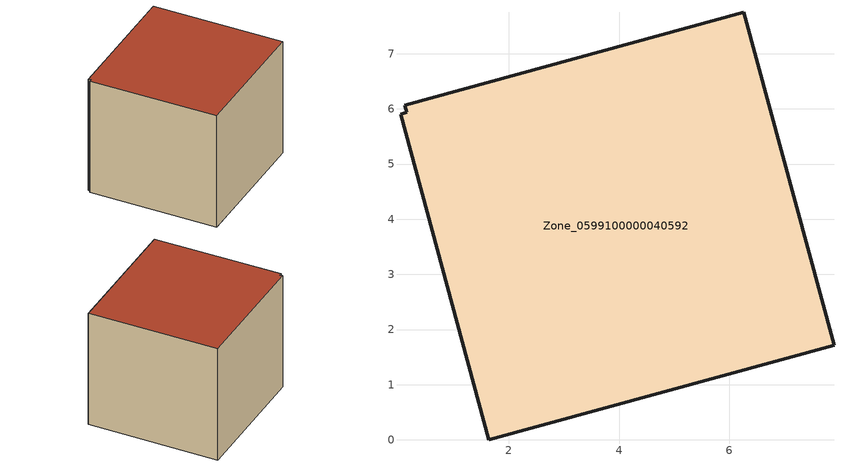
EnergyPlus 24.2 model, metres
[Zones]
Zone_0599100000040592
 floor ground (C_G): 0.11,6.07 6.26,7.75 7.9,1.71 1.64,0 0.04,5.91 0.15,5.94 z0
 wall outside (C_F): 7.9,1.71 6.26,7.75 0.11,6.07 0.15,5.94 0.04,5.91 1.64,0 7.9,1.71 z0:5.78
 roof outside (C_R): 6.26,7.75 0.11,6.07 0.15,5.94 0.04,5.91 1.64,0 7.9,1.71 z5.78
[BUILDING]
Pand.0599100000040592: North Axis=0; Terrain=City; Loads Convergence Tolerance Value=0.04; Temperature Convergence Tolerance Value=0.4; Solar Distribution=FullExterior; Maximum Number of Warmup Days=25; Minimum Number of Warmup Days=1
[Site:Location]
Rotterdam.The.Hague.AP_ZH_NLD Design_Conditions: Latitude=51.96; Longitude=4.45; Time Zone=1; Elevation=-4.5
[SITE:GROUNDTEMPERATURE:BUILDINGSURFACE]
18, 18, 18, 18, 18, 18, 18, 18, 18, 18, 18, 18
[MATERIAL] Thermal Absorptance=0.9; Solar Absorptance=0.7; Visible Absorptance=0.7
Name | Roughness | Thickness | Conductivity | Density | Specific Heat
G.TC.1946-1964 | MediumSmooth | 0.15 | 1 | 540 | 1210
F.TC.1946-1964 | Rough | 0.3 | 0.857143 | 1920 | 840
R.TC.1946-1964 | MediumRough | 0.2 | 0.235294 | 1500 | 1000
[CONSTRUCTION]
C_G: G.TC.1946-1964
C_F: F.TC.1946-1964
C_R: R.TC.1946-1964
[ZONE]
Zone_0599100000040592: Type=1; Multiplier=1; Ceiling Height=Autocalculate; Volume=Autocalculate; Floor Area=autocalculate; Part of Total Floor Area=Yes
[ZONEINFILTRATION:DESIGNFLOWRATE]
Infil_Zone_0599100000040592: Zone or ZoneList or Space or SpaceList=Zone_0599100000040592; Schedule=AlwaysOn; Design Flow Rate Calculation Method=Flow/Area; Flow Rate per Floor Area=0.003; Constant Term Coefficient=1; Temperature Term Coefficient=0; Velocity Term Coefficient=0; Velocity Squared Term Coefficient=0
[HVACTEMPLATE:ZONE:IDEALLOADSAIRSYSTEM]
Zone_0599100000040592: Maximum Heating Supply Air Temperature=50; Minimum Cooling Supply Air Temperature=13; Maximum Heating Supply Air Humidity Ratio=0.0156; Minimum Cooling Supply Air Humidity Ratio=0.0077; Heating Limit=NoLimit; Cooling Limit=NoLimit; Dehumidification Control Type=ConstantSensibleHeatRatio; Cooling Sensible Heat Ratio=0.7; Dehumidification Setpoint=60; Humidification Control Type=None; Humidification Setpoint=30; Outdoor Air Method=None; Outdoor Air Flow Rate per Person=0.00944; Outdoor Air Flow Rate per Zone Floor Area=0; Outdoor Air Flow Rate per Zone=0; Demand Controlled Ventilation Type=None; Outdoor Air Economizer Type=NoEconomizer; Heat Recovery Type=None; Sensible Heat Recovery Effectiveness=0.7; Latent Heat Recovery Effectiveness=0.65
[ZONECONTROL:THERMOSTAT]
ThermostatControl_Zone_0599100000040592: Zone or ZoneList=Zone_0599100000040592; Control Type Schedule=DualSetpointControlType; Control 1=Thermostat_Zone_0599100000040592; Temperature Difference Between Cutout And Setpoint=0
[THERMOSTATSETPOINT:DUALSETPOINT]
Thermostat_Zone_0599100000040592: Heating Setpoint Temperature Schedule=HeatingSetpoint_Zone_0599100000040592; Cooling Setpoint Temperature Schedule=CoolingSetpoint_Zone_0599100000040592
[SCHEDULE:COMPACT]
HeatingSetpoint_Zone_0599100000040592: Through: 12/31, For: AllDays, Until: 24:00, 21
CoolingSetpoint_Zone_0599100000040592: Through: 12/31, For: AllDays, Until: 24:00, 24
DualSetpointControlType: Through: 12/31, For: AllDays, Until: 24:00, 4
AlwaysOn: Through: 12/31, For: AllDays, Until: 24:00, 1
